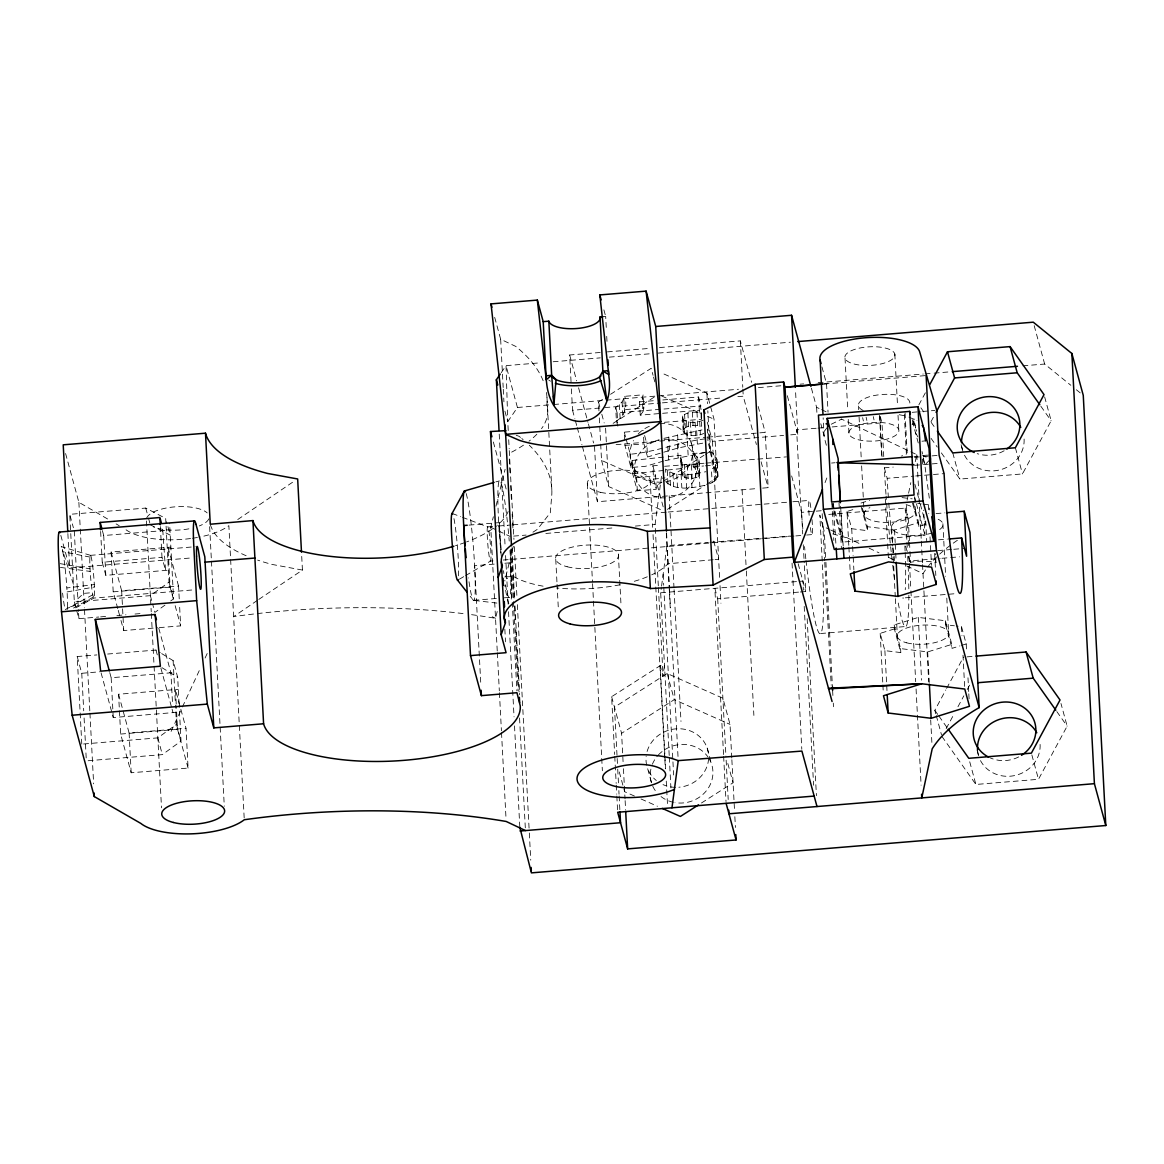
<?xml version="1.0" encoding="UTF-8"?>
<svg xmlns="http://www.w3.org/2000/svg" width="1164" height="1164" viewBox="0 0 1164 1164"><rect width="100%" height="100%" fill="white"/><g stroke="black" fill="none" stroke-linecap="round" stroke-linejoin="round"><path stroke-width="0.75" stroke-dasharray="5 3.75" d="M699.622 475.218L698.938 459.867L696.858 456.535L692.536 453.567L693.235 466.851L697.556 469.805L699.637 473.137L699.622 475.218L698.298 476.833L692.158 478.564L684.999 477.735L681.609 473.792L680.955 455.284L665.211 456.957M683.152 431.48L682.671 416.072C687.313 411.387 694.981 411.794 701.004 412.958L701.703 426.228C695.679 425.064 688.011 424.656 683.37 429.356L683.152 431.48L684.476 433.43C690.31 436.776 697.818 435.991 703.827 433.488M658.315 585.841L655.099 524.455L661.88 473.472M669.213 755.494L660.686 592.782L661.356 587.791M661.574 586.118L666.957 545.625L708.192 542.439M664.833 754.039L660.206 665.663L663.058 676.124L664.484 665.299L660.206 665.663L611.624 696.698L614.665 754.49M681.246 471.1L680.955 455.284M907.105 500.214L908.211 494.962M908.589 493.201L910.815 482.682M915.268 461.657L916.752 454.644L841.237 418.953M664.266 422.328L701.761 419.244L699.331 410.281L640.244 415.141L642.994 411.794L642.295 398.524L643.125 394.8L624.806 396.313L622.1 401.944L615.712 407.604L616.396 420.873L617.837 426.155M642.994 411.794L643.823 408.069L643.125 394.8M497.246 650.967L490.757 527.292L493.361 516.758M495.966 506.209L505.089 469.325M471.58 614.665A349.142 129.655 -3 0 1 490.815 617.531L495.529 618.317L497.625 609.805M513.324 546.236L505.191 579.134L507.62 578.333M616.396 420.873C625.665 416.115 627.192 405.683 624.806 396.313M825.029 482.638L827.648 475.843M171.108 731.399L181.686 708.585M182.442 706.955L200.557 667.816M205.082 658.038L208.109 651.52M918.833 404.927L925.569 392.428M930.996 421.703L934.372 415.446M941.37 452.898L959.893 479.073L1022.487 473.923L1051.136 420.771L1044.021 394.611M935.783 713.794L934.838 710.316L945.779 689.99M946.623 688.419L963.472 657.151M946.157 728.649L953.753 714.58M957.957 706.766L963.85 695.825M967.226 689.568L970.601 683.312M941.952 736.463L975.898 784.463L1038.492 779.298L1067.141 726.147L1060.971 703.478M709.4 483.802L712.121 482.667L711.437 469.398L715.234 466.604L717.199 463.359L717.184 459.78L715.016 455.517L711.553 452.01L692.536 453.567M712.121 482.667L715.918 479.874L717.897 476.629L717.184 459.78M501.218 372.698L506.049 365.642L540.474 362.804M504.914 411.154L507.766 421.615L506.049 365.642L517.442 407.487L507.766 421.615L508.333 432.484M827.342 427.363L824.505 430.986L824.097 435.86L820.809 423.754M680.547 457.83L682.133 462.879L687.4 465.265L695.083 464.683L698.924 461.948M640.244 415.141L639.545 401.871L642.295 398.524M929.367 460.318L924.813 464.974L929.658 500.68M77.843 598.762L83.663 593.378L92.116 592.68M69.84 516.132L74.336 601.933L150.345 595.662L169.027 582.131L166.045 525.255M164.953 605.12L154.899 612.409L152.615 604.029M170.701 600.959L173.582 598.863L169.609 523.218M83.59 743.985L157.795 737.874L176.477 724.343L175.473 705.151M88.158 760.732L162.349 754.621L181.031 741.075L179.169 705.602M237.747 519.537L293.546 481.59M257.317 600.42L233.629 616.6A349.142 129.655 -3 0 1 465.033 613.821M258.801 599.402L302.436 570.069L301.592 553.991M831.256 424.234L841.499 419.2M532.937 532.195L537.361 529.344L550.296 512.8L551.692 496.082A373.338 138.691 -3.1 0 0 529.285 445.201M598.951 410.848L598.485 402.002L604.509 398.161M610.533 394.305L651.156 368.333L653.062 375.317M613.122 423.347L656.772 395.454M599.314 417.934L601.541 460.406L657.282 485.141L661.792 482.245M663.305 481.285L703.944 455.313M705.442 454.353L709.967 451.472L707.828 410.761M667.409 509.366L705.035 485.315M706.548 484.355L717.082 477.618L714.027 419.229L706.897 393.068L660.992 372.698M731.778 758.011L730.017 724.386L722.888 698.225L667.161 673.49L614.476 707.159L617.08 756.716M623.075 761.634L621.591 733.32L674.276 699.651L730.017 724.386M701.47 802.985L733.073 782.775L726.903 760.107M459.387 579.192L464.058 576.471M465.615 575.569L490.553 561.077L494.176 560.786M73.565 608.03L93.353 597.074A21.476 1.601 85.3 0 0 94.43 586.991L94.313 584.561A21.476 1.601 85.3 0 0 91.127 556.799A21.476 1.601 85.3 0 0 90.035 568.861L90.181 571.422A21.476 1.601 85.3 0 0 92.8 594.789L93.353 597.074M92.8 594.789L65.155 609.66A33.363 2.488 85.3 0 1 62.58 593.116M75.762 607.87L94.022 598.063L193.486 589.872M682.453 418.196L683.777 420.16C689.612 423.507 697.12 422.721 703.129 420.219M702.707 443.164L678.306 447.922L647.533 456.986L646.835 443.717L659.013 439.788M860.996 503.052L869.61 500.36M848.789 545.334L847.014 511.476L854.9 509.017M862.364 508.13L867.427 526.71L894.519 530.042L918.643 522.491L912.663 500.52M912.416 502.819L918.847 526.477L926.733 524.004M894.374 628.924L880.188 633.362L884.887 650.632L900.805 652.582L894.374 628.924L894.156 624.952L918.294 617.4L945.372 620.732L951.817 644.376L952.021 648.363L959.893 645.904M894.156 624.952L900.601 648.595L927.679 651.927L951.817 644.376M961.479 645.409L966.207 643.925L961.508 626.668L956.197 626.014M663.917 438.348L702.008 429.894M75.282 605.396L67.396 607.71A33.043 2.459 85.3 0 0 67.09 591.938L66.857 587.966L94.313 584.561M495.864 481.896L499.356 480.892M708.469 443.891L710.593 451.661L709.894 438.392C682.701 440.589 657.253 451.981 630.262 454.222L626.101 438.944M663.305 461.148L645.394 466.313L630.961 467.506L624.952 445.419L624.253 432.15L643.27 430.578M665.051 460.682L707.246 452.17M665.721 472.322L665.546 469.005C676.517 478.317 693.22 474.301 705.981 471.682M666.245 482.274C677.201 491.601 693.919 487.571 706.679 484.952M67.09 591.938L94.43 586.991M663.451 457.132L631.965 460.478L632.663 473.748L637.305 490.801L656.307 489.244L653.557 479.132L652.873 465.862L661.036 464.974M653.557 479.132L664.993 477.895M921.99 441.229L925.526 440.85M632.663 473.748L681.653 468.554M602.865 316.724L605.687 316.492L606.342 329.136M571.044 381.734L569.647 354.991L600.188 352.474M607.375 351.877L650.501 348.312M659.493 347.57L740.348 340.892L751.624 382.33M553.162 361.757L600.26 357.872M609.325 357.13L650.996 353.696M658.242 353.099L790.487 342.201M517.442 407.487L551.867 404.65M553.686 404.505L604.407 400.314M606.211 400.169L656.947 395.993M658.751 395.847L738.471 389.271M758.404 387.627L781.946 385.691M800.061 384.193L803.684 383.902M818.176 382.694L923.256 374.037M925.074 373.891L932.32 373.295M934.125 373.149L950.435 371.796M1022.894 365.831L1044.646 364.041L1070.836 385.284M824.127 383.96L926.122 375.55M822.933 384.047L827.691 383.669M639.545 401.871L655.667 400.547M662.825 399.95L698.633 396.997L701.325 410.95M571.408 388.863L572.528 410.266L603.083 407.749M604.873 407.589L660.585 403.006M662.374 402.86L721.68 397.972M737.86 396.633L743.243 396.197L756.396 444.517M625.505 409.583L643.823 408.069M615.712 407.604L617.138 412.885L701.063 405.974M912.11 412.332L920.913 411.605M922.674 411.459L934.983 410.441M616.091 444.648L705.951 437.271M707.741 437.126L758.055 432.993M759.859 432.848L765.243 432.411L768.138 487.658L759.452 488.371M816.182 428.265L796.627 429.88L798.984 474.868A116.662 8.686 85.3 0 0 803.145 532.254M817.957 428.119L825.072 427.523M832.187 426.941L881.977 422.838L883.767 457.03M624.952 445.419L643.954 443.848L647.533 456.986M912.067 424.569L913.493 424.453L913.216 419.142L916.505 431.204M707.246 422.125L712.47 441.302L783.59 435.438M790.705 434.856L797.82 434.274L795.449 389.198M165.957 523.538L165.681 518.417L145.747 508.071L69.738 514.328L73.39 527.729M693.235 466.851L703.609 465.993M705.34 465.847L712.252 465.28L715.715 468.786L717.868 473.064M631.965 460.478L636.606 477.531L655.623 475.96L656.307 489.244M831.562 463.039L835.126 462.734M927.592 455.124L922.252 455.561L924.813 464.974L922.048 451.574M914.293 456.492L917.843 456.201M914.468 457.321L921.51 456.739M923.27 456.594L930.312 456.026M932.073 455.881L939.101 455.299M885.979 494.264A116.662 8.686 85.3 0 1 884.334 467.826L893.225 467.099M914.569 465.338L921.684 464.756M923.459 464.611L941.24 463.141M102.374 530.624L103.712 535.527L166.306 530.362M582.393 446.51L597.423 501.728L757.72 488.516M884.334 467.826L887.186 478.317L913.871 476.12M915.646 475.974L922.761 475.378M924.536 475.232L931.651 474.65M933.426 474.505L944.091 473.632M117.782 608.685L113.199 591.85L111.118 552.027L170.861 547.109M90.326 555.359L195.203 546.716M469.034 525.11L499.254 522.621A54.984 4.089 85.3 0 0 501.538 553.06M487.6 526.914L496.621 526.172M498.439 526.026L511.069 524.979M512.888 524.833L666.405 512.175M668.223 512.029L791.04 501.902M792.844 501.757L809.096 500.418M100.628 531.497L102.243 562.27L161.985 557.338L165.55 570.418L162.582 527.336M60.819 535.411L69.68 567.959L192.22 557.862M513.615 536.109L526.157 535.076M545.858 533.447L612.119 527.99M635.399 526.07L655.099 524.455M791.651 475.945L801.559 512.349L821.435 510.72M828.724 514.415L905.185 508.115L908.182 517.282L909.404 540.678M102.243 562.27L105.808 575.336L168.402 570.185M936.06 513.586L944.862 512.858M111.118 552.027L121.653 590.745L178.558 586.059L179.416 602.341M841.936 531.497L840.51 531.613L832.915 503.706M924.449 524.688L925.875 524.571L919.196 500.054M113.199 591.85L172.956 586.918M503.197 560.044L794.008 536.08M795.812 535.92L804.848 535.178M806.652 535.033L812.065 534.582M494.191 564.118L474.636 565.733L480.747 683.006M504.856 563.245L510.196 562.809L512.16 600.537M833.948 510.72L842.489 542.104L925.002 535.309L923.692 510.167M938.475 539.834L947.365 539.107M504.783 576.922L513.455 576.5A85.889 31.894 -3 0 0 543.792 586.292M713.241 559.739L667.932 563.769A85.889 31.894 -3 0 1 651.709 574.841M715.045 559.593L718.654 559.302L712.95 538.379M74.336 601.933L78.89 618.666L98.795 617.022M100.613 616.876L106.04 616.425M116.895 615.538L125.945 614.796M134.995 614.039L142.226 613.443M937.777 550.616L952.006 549.437M953.782 549.292L964.447 548.404M908.4 556.247L909.681 560.946L940.177 558.429M941.938 558.284L959.543 556.843M473.908 600.318L497.028 598.412M504.143 597.83L509.468 597.394M120.983 620.456L123.733 630.553L157.518 627.774M159.308 627.629L180.638 625.868L179.503 604.145M660.686 592.782L802.884 581.069L803.364 590.104M723.542 754.548L714.841 588.329L717.679 598.791L798.548 592.127M800.337 591.981L805.735 591.53L804.309 564.54M81.786 744.145L77.202 656.54L96.888 654.925M107.641 654.037L155.976 650.05L160.268 652.698M905.316 597.816L955.106 593.713M77.202 656.54L81.756 673.287L99.653 671.803M109.765 672.588L111.162 677.739L173.756 672.574M820.649 633.522L906.014 626.494M176.23 704.031L175.473 689.554L186.007 728.271L188.088 768.08L131.183 772.765L120.649 734.062L118.568 694.239L178.325 689.321M101.093 672.879L113.257 717.548L175.851 712.397M967.051 656.86L974.21 656.278M118.568 694.239L129.102 732.956L186.007 728.271M120.649 734.062L180.405 729.13M664.6 466.298L704.031 463.257M705.821 463.112L756.003 459.242M757.793 459.096L786.457 456.885M709.982 542.293L760.165 538.408M761.954 538.277L790.632 536.066M496.868 603.068L473.399 600.333L470.212 596.288M902.042 497.595L912.198 498.832M917.712 503.474L921.262 503.91M923.023 504.128L928.334 504.769L929.745 509.948M847.014 511.476L851.713 528.732L867.631 530.697L867.427 526.71M945.372 620.732L945.59 624.704L954.422 625.796M60.412 567.421L90.181 571.422M60.237 563.652L90.035 568.861M899.234 414.733L905.577 415.912M302.436 570.069L272.347 564.482A171.763 63.787 -3 0 1 257.666 560.117M73.405 584.27L62.347 549.684L62.783 551.707L91.272 557.338M832.74 533.898L847.959 538.175M90.516 555.344L61.183 546.585A33.45 2.488 85.3 0 1 62.347 549.772M908.953 417.09L916.985 420.655M516.219 435.263L519.086 436.34A373.338 138.691 -3.1 0 1 520.468 437.431M452.359 513.528L460.784 516.714M462.472 517.34L487.76 526.914M661.559 395.949L700.903 413.409M707.465 416.319L714.027 419.229M601.541 460.406L608.67 486.567L662.767 510.56M634.496 796.074L624.661 791.724L618.491 769.055M641.044 798.984L657.442 806.259M923.183 455.764L926.108 457.117M811.41 388.209L816.604 407.313L819.893 408.855M821.537 409.641L826.455 411.969M806.012 560.466A116.662 8.686 85.3 0 0 820.125 633.769A116.662 8.686 85.3 0 0 822.191 560.131L819.834 515.143L822.861 526.303L829.132 529.271M830.703 530.013L861.011 544.33M869.173 548.186L878.966 552.813M888.758 557.44L895.276 560.524M906.698 565.922L923.008 573.634L925.395 570.04A311.152 115.542 -3 0 1 958.234 539.718M490.757 527.292L510.036 536.4M492.212 616.745L495.529 618.317M150.316 524.804L170.235 535.164L166.597 521.778M65.591 453.538L78.876 502.324L108.339 519.406M116.094 523.902L119.194 525.692M161.694 653.586L173.13 660.628L177.699 677.375L179.081 703.798M161.971 667.67L177.699 677.375M494.685 317.365L500.651 339.262L515.681 346.377A373.338 138.691 -3.1 0 1 544.272 383.785M1076.365 389.751L1081.88 394.232M1040.849 406.221L1051.136 420.771M920.884 407.837L925.002 413.657M931.171 422.387L935.289 428.192M931.084 438.362L937.267 447.078M1056.854 711.611L1067.141 726.147M934.838 710.316L937.922 714.667M938.941 716.122L947.176 727.762M909.681 560.946L910.539 562.27A25.768 9.574 -3 0 1 935.943 562.678L935.463 553.671M915.399 432.513L918.207 437.46M822.861 526.303L824.287 531.541L825.8 560.437M1034.199 325.673L1044.646 364.041M1015.372 447.762L1022.487 473.923M961.086 444.692L962.497 449.93M952.778 452.927L959.893 479.073M1031.842 754.883L1038.492 779.298M912.212 419.738L913.493 424.453M918.251 442.975L912.809 422.969L915.646 428.09L914.016 418.88M914.904 484.297L918.716 498.308M934.896 558.866L935.943 562.678M914.526 496.781L915.952 502.033M916.432 503.779L925.002 535.309M945.59 624.704L952.021 648.363M977.076 750.082L978.502 755.305M880.275 416.567L881.977 422.838M969.728 761.794L975.898 784.463M905.65 546.105L907.542 553.104M936.249 715.54L941.472 734.717M861.2 507.038L867.631 530.697M821.959 366.936L826.542 383.756L828.041 412.216M826.367 445.259L824.17 437.184L823.152 417.847M832.056 503.75L833.482 508.974M787.33 395.731L797.82 434.274M758.201 406.512L765.243 432.411M798.169 563.754L805.735 591.53M761.096 461.773L768.138 487.658M709.894 438.392L707.348 429.065L707.959 440.676M709.967 451.472L717.082 477.618M691.183 442.844L695.446 458.543M653.542 377.063L654.954 382.287M644.609 435.511L646.835 443.717M652.873 465.862L655.623 475.96M657.282 485.141L663.451 507.81M603.869 309.857L605.687 316.492M624.253 432.15L625.65 437.242M631.514 462.937L635.777 478.637M707.174 748.001L711.437 763.7M598.485 402.002L599.911 407.24M601.803 414.209L604.174 422.925M667.161 673.49L674.276 699.651M569.647 354.991L576.689 380.875M578.566 387.772L587.951 422.27M588.431 423.987L593.596 442.975M572.528 410.266L574.885 418.894M575.351 420.611L576.762 425.791M577.228 427.523L581.927 444.779M651.302 782.048L647.504 768.095A31.486 29.144 -15.2 0 0 656.292 780.52M611.624 696.698L621.591 733.32M493.347 442L506.151 489.026M178.558 586.059L168.023 547.342L170.104 587.165L173.32 598.936M169.027 582.131L173.582 598.863M175.153 605.673L180.638 625.868M145.747 508.071L148.032 516.438M148.483 518.111L149.85 523.131M150.345 595.662L152.164 602.355M158.784 628.225L170.919 672.807L172.534 703.58M176.477 724.343L181.031 741.075M155.976 650.05L157.344 655.07M160.85 667.947L171.603 707.479M172.068 709.196L173 712.63M188.088 768.08L177.554 729.377L176.331 705.85M157.795 737.874L162.349 754.621M118.248 610.358L120.532 618.782M873.276 416.61L874.019 419.884M866.118 417.192L866.874 420.48M862.626 417.658L863.368 420.932M840.597 506.253L843.173 545.727M833.249 503.241L836.058 546.309M966.207 643.925L966.571 651.054M967.982 677.783L968.724 692.042M968.812 693.831L969.103 699.171M961.508 626.668L961.973 635.573M962.992 655.172L964.68 687.255M942.884 523.727L945.648 576.326M946.783 598.092L948.806 636.533M934.619 553.467L935.827 575.511M928.334 504.769L928.799 513.688M930.007 536.851L931.506 565.369M922.441 459.198L922.732 464.64M925.686 520.948L926.777 541.827M927.679 651.927L929.279 682.41M916.752 454.644L921.219 539.383M921.306 541.187L922.441 562.809M922.543 564.613L928.697 682.002M930.691 719.919L932.015 745.207M918.643 522.491L918.847 526.477M914.759 497.959L915.631 514.648M918.294 617.4L921.582 680.169M905.068 412.914L907.323 456.099M904.312 414.5L906.392 454.106A25.768 9.574 -3 0 1 901.489 456.041M909.506 542.482L909.884 549.67M909.972 551.474L910.539 562.27M906.45 505.54L908.735 549.117M909.113 556.377L909.404 561.834M909.491 563.652L910.83 589.071M910.932 590.89L915.69 681.682M916.068 688.942L921.102 785.191M905.185 508.115L906.887 540.503M906.974 542.308L907.454 551.299M894.825 354.06L897.56 406.294M898.026 415.301L898.783 429.705M894.519 530.042L895.174 542.599M895.261 544.388L896.105 560.524M900.601 648.595L900.805 652.582M891.682 527.947L892.628 546.076M892.715 547.895L893.108 555.155M893.195 556.959L893.574 564.22M893.676 566.039L895.291 596.87M895.378 598.689L897.59 640.753M885.309 499.094L887.565 542.148M887.652 543.937L888.496 560.073M879.94 416.785L882.21 459.984M879.548 415.344L881.715 456.739M884.887 650.632L887.128 693.395M880.188 633.362L882.807 683.268M882.894 685.043L883.272 692.173M858.508 406.047L858.697 409.684M859.076 416.93L861.258 458.66M861.636 465.906L863.441 500.375M863.543 502.193L864.416 518.868M845.035 358.163L847.77 410.397M848.236 419.404L848.993 433.808M851.713 528.732L852.557 544.781M852.645 546.556L853.11 555.475M853.212 557.25L853.867 569.734M848.891 547.124L850.2 572.077M840.888 511.52L842.489 542.104M838.997 502.557L841.412 548.87M831.853 502.717L833.831 540.46M825.902 562.241L832.435 686.862M832.624 690.47L832.9 695.883M833.279 703.114L833.468 706.723M816.604 407.313L816.895 412.725M822.191 513.688L824.665 560.612M824.752 562.43L831.198 685.232M801.559 512.349L802.694 533.956M803.262 544.752L804.222 562.736M807.161 618.637L816.43 795.696M804.208 606.371L813.592 785.234M792.058 563.158L801.807 749.267M740.348 340.892L742.778 387.277M742.865 389.052L743.243 396.197M742.094 489.811L746.24 569.225M746.342 571.029L753.879 715.423M717.199 463.359L717.897 476.629M731.865 759.772L734.484 809.577M734.848 816.721L735.415 827.444M715.016 455.517L715.715 468.786M715.234 466.604L715.918 479.874M712.47 441.302L719.658 578.624M720.036 585.652L720.952 603.228M711.553 452.01L712.252 465.28M706.897 393.068L707.465 403.69M717.679 598.791L725.958 756.629M726.147 760.194L728.198 799.508M723.644 756.353L726.016 801.53M701.412 412.609L701.761 419.244M698.633 396.997L699.331 410.281M699.695 421.543L700.393 434.812M696.989 412.231L697.687 425.5M698.938 459.867L699.637 473.137M699.186 473.355L699.87 486.625M696.669 430.724L697.367 443.993M697.6 463.563L698.298 476.833M695.083 422.256L695.781 435.54M696.858 456.535L697.556 469.805M692.362 412.26L693.06 425.529M695.083 464.683L695.781 477.953M690.427 422.299L691.125 435.569M691.46 465.28L692.158 478.564M691.3 474.388L691.998 487.658M687.895 412.973L688.593 426.242M686.556 421.557L687.24 434.827M686.833 432.586L688.157 455.386M687.4 465.265L688.099 478.535M684.577 414.297L685.276 427.566M683.777 420.16L684.476 433.43M685.974 474.665L686.658 487.934M682.671 416.072L683.37 429.356M684.301 464.465L684.999 477.735M682.133 462.879L682.832 476.149M680.911 460.522L681.609 473.792M681.129 474.577L681.828 487.847M677.623 434.638L678.306 447.922M677.433 444.212L678.132 457.481M676.793 474.141L677.492 487.41M672.952 473.326L673.65 486.61M668.805 436.907L669.504 450.177M669.737 472.191L670.435 485.461M667.845 446.467L668.543 459.751M669.184 495.82L674 587.864M674.087 589.668L680.984 721.433M667.278 470.751L667.961 484.02M666.565 532.923L669.446 588.053M669.533 589.813L670.464 607.39M666.303 533.025L678.132 758.826M663.131 574.434L663.698 585.274M663.786 587.092L673.636 774.991M669.315 757.298L670.915 787.955M658.417 587.645L663.058 676.124M664.935 755.843L665.59 768.473M666.259 781.088L667.583 806.346M650.196 480.121L652.669 527.321M653.048 534.596L664.76 757.953M664.862 759.772L665.328 768.851M643.619 437.213L643.954 443.848M636.606 477.531L637.305 490.801M630.262 454.222L630.961 467.506M623.86 399.194L624.559 412.463M622.1 401.944L622.798 415.213M619.423 404.694L620.106 417.978M617.138 412.885L617.662 422.838M618.36 554.195L621.067 606.037M606.72 336.352L607.099 343.584M605.6 428.163L608.67 486.567M623.453 768.706L625.024 798.868M625.126 800.643L625.592 809.577M617.167 758.477L617.531 765.563M617.72 769.128L618.477 783.43M618.855 790.574L619.03 794.154M619.132 795.929L619.874 810.231M614.752 756.294L616.178 783.372M616.265 785.176L616.745 794.212M616.833 796.016L617.589 810.464M594.528 446.423L597.423 501.728M587.34 483.817L589.522 525.59M589.624 527.408L592.476 581.884M592.563 583.702L602.37 770.728M555.752 559.346L556.974 582.582M557.076 584.372L558.385 609.398M546.993 397.477L551.823 489.768M508.712 439.73L509.192 448.795M509.279 450.613L513.935 539.412M514.313 546.658L516.976 597.408M517.354 604.654L529.227 831.183M529.329 833.002L530.755 860.181M509.265 458.863L510.108 474.927M510.676 485.621L511.505 501.684M512.16 514.168L513.004 530.231M511.927 547.822L514.59 598.616M514.968 605.877L519.639 694.763M500.651 339.262L503.183 387.496M503.27 389.285L503.925 401.798M511.665 549.306L514.27 599.082M514.634 606.109L515.376 620.165M515.827 629.68L519.086 691.998M510.705 549.117L518.126 690.747M519.551 717.984L525.357 828.753M512.262 602.341L516.874 690.907M499.225 434.128L505.118 546.498M505.583 555.548L508.159 604.48M508.537 611.726L514.037 716.849M514.517 725.899L519.828 827.386M499.254 522.621L500.855 552.987M504.841 629.113L505.511 641.801M497.334 652.786L499.327 690.863M499.429 692.682L501.422 730.774M501.509 732.593L506.078 819.645M244.178 817.928L228.857 525.619A57.254 21.258 -3 0 1 199.102 537.142M209.636 526.695L211.353 559.375M211.455 561.193L224.288 806.274M173.13 660.628L175.371 703.347M160.385 526.579L161.985 557.338M146.475 520.963L151.233 611.74M151.32 613.544L153.983 664.382M154.085 666.201L161.505 807.801M121.653 590.745L122.511 607.026M122.598 608.845L123.733 630.553M129.102 732.956L131.183 772.765M103.712 535.527L105.808 575.336M111.162 677.739L113.257 717.548M78.876 502.324L80.185 527.321M80.287 529.111L84.419 607.884M84.506 609.703L89.832 711.306M89.934 713.11L93.644 783.867M74.292 531.075L78.512 611.435M78.599 613.239L78.89 618.666M81.756 673.287L83.721 710.826M84.099 717.97L86.252 759.088M67.876 533.563L69.68 567.959M197.429 537.462A57.254 21.258 -3 0 1 192.293 538.292M190.547 538.539A57.254 21.258 -3 0 1 125.406 529.285M62.754 551.576A33.45 2.488 85.3 0 1 66.828 587.907M208.822 518.868A31.486 11.698 -3 0 1 199.306 525.939M188.903 528.834A31.486 11.698 -3 0 1 153.488 526.914M146.737 517.893A31.486 11.698 -3 0 1 174.644 506.878A31.486 11.698 -3 0 1 207.192 512.917M466.153 493.507A54.984 4.089 85.3 0 1 475.116 577.781A54.984 4.089 85.3 0 1 468.481 577.911M510.196 562.809A54.984 4.089 85.3 0 1 504.812 580.283M503.867 573.576A54.984 4.089 85.3 0 1 503.488 570.666M453.96 518.62A33.465 2.488 85.3 0 1 457.598 548.855A33.465 2.488 85.3 0 1 458.471 576.966M508.857 603.578A62.158 4.627 85.3 0 1 504.827 585.186M501.349 556.698A62.158 4.627 85.3 0 1 500.767 550.572L500.084 542.802A62.158 4.627 85.3 0 1 499.05 481.372A62.158 4.627 85.3 0 1 507.795 525.706M508.101 528.718A62.158 4.627 85.3 0 1 509.235 541.056M509.963 550.383A62.158 4.627 85.3 0 1 511.593 585.041L511.593 590.381A62.158 4.627 85.3 0 1 510.996 601.584M521.807 438.522A373.338 138.691 -3.1 0 1 523.116 439.614M546.425 392.472A373.338 138.691 -3.1 0 1 546.993 403.777L546.905 404.999A171.763 63.787 -3 0 1 541.507 428.701M67.352 607.535A33.363 2.488 85.3 0 1 67.236 609.514M246.142 555.723A171.763 63.787 -3 0 1 210.262 524.222M508.173 511.52A128.826 47.84 -3 0 1 497.115 525.401M492.081 529.169A128.826 47.84 -3 0 1 466.589 541.929M465.076 542.482A128.826 47.84 -3 0 1 455.531 545.698M647.286 576.791A85.889 31.894 -3 0 1 631.135 582.175M619.903 584.794A85.889 31.894 -3 0 1 556.756 588.009M805.823 558.764A116.662 8.686 85.3 0 1 804.528 546.585M908.851 595.095A116.662 8.686 85.3 0 1 897.75 600.158M894.505 578.944A116.662 8.686 85.3 0 1 892.322 561.776M892.133 560.131A116.662 8.686 85.3 0 1 891.362 553.438M891.173 551.736A116.662 8.686 85.3 0 1 886.11 496.068M907.716 556.479A116.662 8.686 85.3 0 1 907.949 561.455M908.167 566.315A116.662 8.686 85.3 0 1 908.822 589.93M938.184 519.289A25.768 9.574 -3 0 1 937.209 531.002M932.306 532.937A25.768 9.574 -3 0 1 894.607 531.381A25.768 9.574 -3 0 1 908.182 517.282M536.851 434.23A171.763 63.787 -3 0 1 528.951 441.243M523.494 445.157A171.763 63.787 -3 0 1 508.988 453.509M894.665 560.612A87.969 6.548 85.3 0 1 894.054 555.999M893.661 552.827A87.969 6.548 85.3 0 1 892.875 546.251M892.497 542.861A87.969 6.548 85.3 0 1 888.525 499.603M888.394 497.799A87.969 6.548 85.3 0 1 887.186 478.317M904.865 546.003A87.969 6.548 85.3 0 1 905.097 550.965M905.156 552.594A87.969 6.548 85.3 0 1 905.243 589.741M903.54 597.961A87.969 6.548 85.3 0 1 902.711 597.976M550.485 381.181A31.486 11.698 -3 0 1 548.681 379.959M906.116 504.623A25.768 9.574 -3 0 1 909.739 517.936A25.768 9.574 -3 0 1 873.524 520.919A25.768 9.574 -3 0 1 869.901 507.606M863.222 410.485A25.768 9.574 -3 0 1 878.223 394.887A25.768 9.574 -3 0 1 909.506 404.344M812.036 519.624A17.184 1.28 85.3 0 1 812.268 534.072A17.184 1.28 85.3 0 1 810.377 527.583M809.14 515.376A17.184 1.28 85.3 0 1 809.038 500.52A17.184 1.28 85.3 0 1 811.264 511.171M1024.102 439.046A31.486 29.144 -15.2 0 1 995.162 470.736A31.486 29.144 -15.2 0 1 961.639 445.71M1004.125 450.774A31.486 29.144 -15.2 0 1 977.207 453.654M664.077 439.395A31.486 29.144 -15.2 0 1 696.916 466.007A31.486 29.144 -15.2 0 1 667.147 497.785M665.517 497.886A31.486 29.144 -15.2 0 1 634.438 472.7A31.486 29.144 -15.2 0 1 659.202 440.152M659.813 423.696A31.486 29.144 -15.2 0 1 692.434 455.43A31.486 29.144 -15.2 0 1 652.073 481.212A31.486 29.144 -15.2 0 1 633.478 440.53M638.134 434.07A31.486 29.144 -15.2 0 1 651.767 425.355M708.789 758.186A31.486 29.144 -15.2 0 1 706.897 790.109A31.486 29.144 -15.2 0 1 674.989 802.622M673.403 802.316A31.486 29.144 -15.2 0 1 660.555 796.22M655.259 790.574A31.486 29.144 -15.2 0 1 650.982 768.676M652.393 764.224A31.486 29.144 -15.2 0 1 657.325 756.12M658.388 754.927A31.486 29.144 -15.2 0 1 707.945 756.906M708.614 758.535A31.486 29.144 -15.2 0 1 678.859 787.242M675.586 787.359A31.486 29.144 -15.2 0 1 663.014 784.623M646.66 765.17A31.486 29.144 -15.2 0 1 646.18 756.033M647.097 751.493A31.486 29.144 -15.2 0 1 680.722 728.809A31.486 29.144 -15.2 0 1 708.629 755.465M1040.107 744.422A31.486 29.144 -15.2 0 1 1016.026 775.239A31.486 29.144 -15.2 0 1 980.146 759.874M978.517 755.596A31.486 29.144 -15.2 0 1 977.513 749.587M1018.675 756.935A31.486 29.144 -15.2 0 1 990.215 757.88M487.236 534.552A17.184 1.28 85.3 0 0 490.393 561.092A17.184 1.28 85.3 0 0 489.608 536.357A17.184 1.28 85.3 0 0 487.236 534.552M600.682 492.372A31.486 11.698 -3 0 0 650.094 481.59A31.486 11.698 -3 0 0 605.513 471.944A31.486 11.698 -3 0 0 600.682 492.372M854.085 364.026A25.055 9.297 -3 0 0 894.621 356.49A25.055 9.297 -3 0 0 861.069 347.789A25.055 9.297 -3 0 0 854.085 364.026M858.043 439.686A25.055 9.297 -3 0 0 898.579 432.15A25.055 9.297 -3 0 0 865.041 423.449A25.055 9.297 -3 0 0 858.043 439.686M906.698 642.819A25.768 9.574 -3 0 0 948.384 635.064A25.768 9.574 -3 0 0 913.886 626.116A25.768 9.574 -3 0 0 906.698 642.819M567.144 566.737A31.486 11.698 -3 0 0 618.099 557.265A31.486 11.698 -3 0 0 575.933 546.323A31.486 11.698 -3 0 0 567.144 566.737"/><path stroke-width="1.5" d="M832.842 444.488L832.886 439.308M600.944 375.914A25.768 9.574 -3 0 1 573.386 382.883A25.768 9.574 -3 0 1 551.663 375.346L546.251 379.653L546.032 375.812L551.663 375.346L553.904 404.65L556.072 379.624L551.663 375.346L548.841 321.177L543.21 321.642L537.332 300.094L491.019 303.891L505.642 434.361L519.304 440.312A85.889 31.894 -3 0 0 660.497 421.892L646.107 291.131L599.809 294.928L609.31 379.828C613.341 432.877 553.555 435.773 546.847 384.978L537.332 300.094M671.963 807.801L678.234 760.63L801.909 751.071L816.997 806.536M498.148 577.475L502.412 565.762A85.889 31.894 -3 0 1 547.691 530.173A85.889 31.894 -3 0 1 647.373 531.337L710.113 527.903M467.244 525.255L463.694 525.546L470.503 655.608L506.078 652.684L501.146 634.671L505.409 622.958L505.22 619.394M832.056 701.499L794.284 562.372L822.424 489.418M929.774 384.6L947.481 351.775L1010.076 346.61L1044.021 394.611L1015.372 447.762L952.778 452.927L937.34 431.102M936.06 412.332L954.596 377.936L947.481 351.775M452.039 513.528L464.421 490.961L494.118 482.405M499.036 430.505L496.373 379.77L500.244 374.11M698.458 804.906L680.402 816.444L662.36 808.442M505.409 622.958A85.889 31.894 -3 0 1 550.688 587.384A85.889 31.894 -3 0 1 650.37 588.548L713.11 585.114L703.929 409.917L755.13 384.309L783.59 381.967L785.016 387.19L794.284 562.372L936.453 550.659L979.157 707.596A311.152 115.542 -3 0 0 932.204 748.816L921.772 797.907L921.582 794.27M713.11 585.114L764.312 559.491L792.859 557.149L794.284 562.372M674.393 789.454L669.489 791.302A57.225 21.258 -3 0 1 591.516 792.248A57.225 21.258 -3 0 1 593.524 763.031A57.225 21.258 -3 0 1 671.73 758.419M936.293 584.415L931.593 567.159L888.598 561.877L850.287 573.852L854.987 591.123L897.997 596.404L936.293 584.415L936.118 580.851M828.608 688.841L921.772 683.763L883.461 695.737L888.161 713.008L931.156 718.29L969.466 706.301L964.767 689.044L921.772 683.763L828.448 688.244M453.873 546.207A128.826 47.84 -3 0 1 252.937 520.584L210.262 524.222L205.49 433.197L63.22 444.823L67.788 531.744M909.666 411.416L914.046 495.035L831.576 502.004L827.197 418.385L909.666 411.416L910.379 414.035M548.841 321.177A25.768 9.574 -3 0 0 577.009 328.495A25.768 9.574 -3 0 0 600.057 316.957L602.865 316.724M646.107 291.131L655.739 326.487L791.564 315.284L810.93 386.477M797.733 341.59L1033.254 322.181L1071.869 353.492L1083.262 395.353L1105.8 825.523L531.41 872.869L519.828 827.386M952.239 371.651L1017.467 366.282M822.351 384.12L785.016 387.19L822.933 384.047M954.596 377.936L1017.191 372.771L1039.816 404.766M505.642 434.361L660.774 421.586M917.989 406.731L818.452 415.112L823.385 509.337L834.312 549.452L933.892 541.245L929.018 448.344L917.989 406.731L922.921 500.957L933.892 541.245M826.047 423.812L827.473 423.696L828.186 426.315L827.91 421.004M100.54 529.693L100.162 522.447L159.905 517.529L160.283 524.76M836.901 462.588L838.327 462.472M912.518 456.637L837.833 462.792L838.036 466.779M59.306 532.05L194.461 520.905M823.385 509.337L922.921 500.957M205.111 562.139L254.901 558.036M946.623 512.713L964.229 511.258L969.961 532.399L979.157 707.596M525.444 830.572L506.18 821.464A349.142 129.655 -3 0 0 244.28 819.747A57.254 21.258 -3 0 1 191.696 833.831A57.254 21.258 -3 0 1 140.829 823.414L94.299 796.569L72.168 715.234L61.517 611.784L196.658 600.653L193.864 547.386A39.576 2.954 85.3 0 1 195.959 524.207M949.155 538.961L961.595 537.928L966.586 556.261L964.229 511.258M155.059 614.519L160.385 666.23L100.628 671.162L95.303 619.437L155.059 614.519L156.456 619.655M72.168 715.234L207.323 704.089L213.798 727.893L263.588 723.775A128.826 47.84 -3 0 0 400.401 760.616A128.826 47.84 -3 0 0 520.206 705.66L516.962 692.711L481.401 695.636L470.503 655.608M975.999 656.118L1026.066 652L1060.026 699.986L1031.377 753.152L968.783 758.302L948.209 729.217M977.745 682.73L1033.196 678.161L1055.821 710.156M814.16 796.074L617.691 812.268L627.658 848.891L736.07 839.957L735.793 834.588M520.017 831.023L620.528 822.73L619.976 812.006M1105.8 825.523L1094.407 783.678L728.955 813.796L728.766 810.217M501.146 634.671L490.495 431.538L505.816 430.636M822.963 414.253L820.14 360.214A50.096 18.609 -3 0 1 864.939 337.793A50.096 18.609 -3 0 1 919.72 352.008L936.744 410.295L939.101 455.299L944.091 473.632A87.969 6.548 85.3 0 0 957.128 587.354A87.969 6.548 85.3 0 0 961.595 537.928M913.944 464.698L837.833 462.792L838.269 470.372M671.774 758.404L678.234 760.63M457.51 580.109L467.04 592.243M922.194 425.355L923.678 427.654M606.575 396.851L606.75 400.3L599.504 377.063L602.879 371.127L600.057 316.957M1010.076 346.61L1017.191 372.771M1026.066 652L1033.196 678.161M929.367 454.978L930.502 459.154L936.453 550.659L931.84 516.743M820.14 360.214L821.057 363.575M827.197 418.385L838.109 458.5L840.408 502.426M703.929 409.917L704.875 413.409M599.809 294.928L601.162 299.905M726.103 803.335L736.07 839.957M491.019 303.891L491.936 307.267M496.373 379.77L497.799 384.993M490.495 431.538L491.921 436.762M195.959 524.266L204.82 556.828L213.798 727.893M160.356 519.159L161.243 522.432M100.162 522.447L101.937 528.994M95.303 619.437L109.3 670.886M923.75 428.978L925.526 440.85M606.75 400.3L602.879 371.127L608.51 370.661L608.714 374.502L602.879 371.127A25.768 9.574 -3 0 1 602.719 373.528M196.658 600.653L207.323 704.089M838.647 475.407L840.364 502.659M843.289 547.473L843.987 558.284M836.174 548.099L836.872 558.866M1071.869 353.492L1094.407 783.678M926.122 375.55L930.502 459.154M929.381 684.214L931.156 718.29M896.207 562.314L897.997 596.404M887.23 695.184L888.161 713.008M853.954 571.509L854.987 591.123M832.435 686.862L832.624 690.47M791.564 315.284L795.361 387.394M783.59 381.967L792.859 557.149M755.13 384.309L764.312 559.491M655.739 326.487L666.477 531.133M647.373 531.337L650.37 588.548M607.943 359.822L608.234 365.234M625.679 811.366L627.658 848.891M553.453 396.051L553.904 404.65M543.21 321.642L546.032 375.812M531.133 867.427L531.322 871.05M505.147 425.02L511.476 545.712M519.377 697.338L519.653 702.678M503.066 578.275L503.43 585.419M504.274 601.512L504.565 606.881M501.335 561.819L504.332 619.03M481.125 690.223L481.401 695.636M301.491 552.202L297.664 478.971L267.575 473.457A171.763 63.787 -3 0 1 205.49 433.197M252.937 520.584L263.588 723.775M94.109 792.946L94.299 796.569M61.517 611.784L58.724 558.531A39.605 2.954 85.3 0 1 59.946 532.719M546.149 374.328L546.251 379.653M458.092 579.57A33.465 2.488 85.3 0 1 452.432 546.862A33.465 2.488 85.3 0 1 452.709 514.037M466.138 557.672A54.984 4.089 85.3 0 1 465.353 549.161M465.062 545.727A54.984 4.089 85.3 0 1 465.513 491.805M601.177 380.584A31.486 11.698 -3 0 1 555.359 383.276M961.479 442.684A31.486 29.144 -15.2 0 1 985.602 413.38A31.486 29.144 -15.2 0 1 1020.784 427.377M974.224 452.505A31.486 29.144 -15.2 0 1 963.254 409.553A31.486 29.144 -15.2 0 1 1010.774 404.475A31.486 29.144 -15.2 0 1 1006.86 449.013M988.789 757.211A31.486 29.144 -15.2 0 1 980.263 713.692A31.486 29.144 -15.2 0 1 1027.899 710.928A31.486 29.144 -15.2 0 1 1021.512 755.305M977.513 749.587A31.486 29.144 -15.2 0 1 1000.807 718.974A31.486 29.144 -15.2 0 1 1036.789 732.767M173.261 822.453A31.486 11.698 -3 0 0 224.23 812.981A31.486 11.698 -3 0 0 182.05 802.04A31.486 11.698 -3 0 0 173.261 822.453M196.556 556.101A21.476 1.601 85.3 0 0 200.514 589.275A21.476 1.601 85.3 0 0 199.524 558.371A21.476 1.601 85.3 0 0 196.556 556.101M616.105 786.544A31.486 11.698 -3 0 0 665.517 775.762A31.486 11.698 -3 0 0 620.936 766.13A31.486 11.698 -3 0 0 616.105 786.544M570.142 623.933A31.486 11.698 -3 0 0 621.096 614.461A31.486 11.698 -3 0 0 578.93 603.519A31.486 11.698 -3 0 0 570.142 623.933"/></g></svg>
